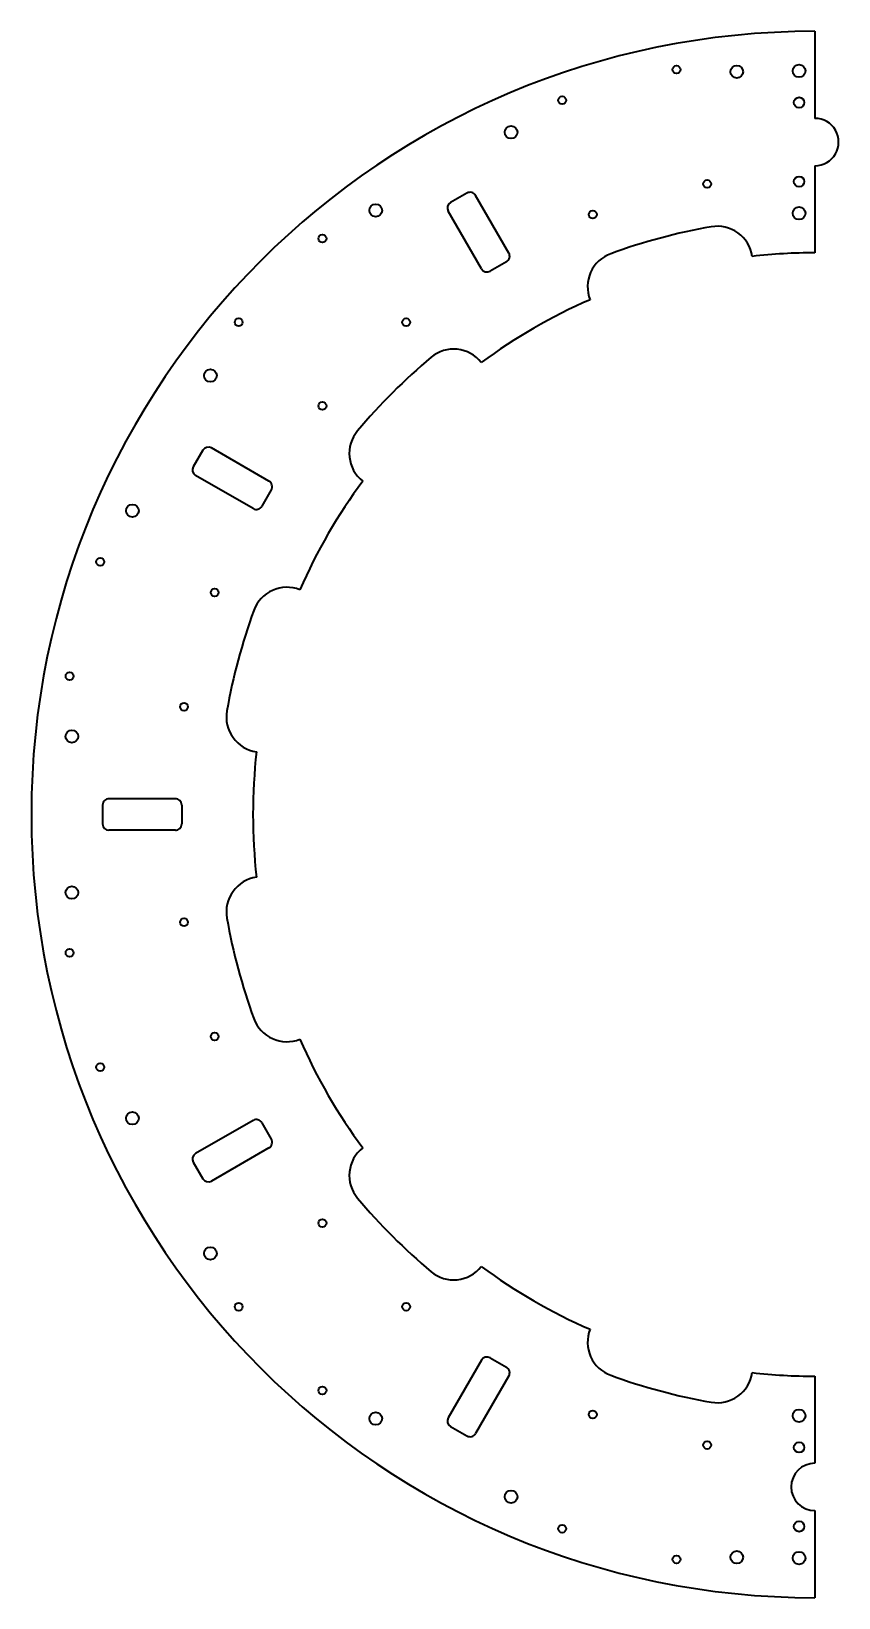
# Model space of a CAD drawing. Extents: x -22 to 232, y -99 to 396.
import ezdxf

# ---------------------------------------------------------------- set-up
doc = ezdxf.new("R2010")
doc.units = 0

msp = doc.modelspace()

# ---------------------------------------------------------------- linework, layer by layer
at = {"color": 7, "lineweight": 35}
for p, q in [((225, 396), (225, 368.5)), ((225, 353.5), (225, 326)), ((128.330124, 325.937134), (117.830124, 344.123657)), ((119.669876, 320.937134), (109.169876, 339.123657)), ((52.562866, 253.830124), (34.376328, 264.330139)), ((47.562866, 245.169876), (29.376328, 255.669876)), ((23, 153.5), (2, 153.5)), ((23, 143.5), (2, 143.5)), ((47.562866, 51.830124), (29.376328, 41.330124)), ((52.562866, 43.169876), (34.376328, 32.669876)), ((119.669876, -23.937134), (109.169876, -42.123672)), ((128.330124, -28.937134), (117.830124, -47.123672)), ((225, -29), (225, -56.5)), ((225, -71.5), (225, -99))]:
    msp.add_line(p, q, dxfattribs=at)
at = {"color": 7, "lineweight": 35, "ltscale": 0.15}
for p, q in [((115.098076, 344.855713), (109.901924, 341.855713)), ((127.598076, 323.205078), (122.401924, 320.205078)), ((31.644287, 263.598083), (28.644287, 258.401917)), ((53.294922, 251.098083), (50.294922, 245.901917)), ((0, 151.5), (0, 145.5)), ((25, 151.5), (25, 145.5)), ((50.294922, 51.098076), (53.294922, 45.901924)), ((28.644287, 38.598076), (31.644287, 33.401924)), ((122.401924, -23.205078), (127.598076, -26.205078)), ((109.901924, -44.855713), (115.098076, -47.855713))]:
    msp.add_line(p, q, dxfattribs=at)
at = {"color": 7, "lineweight": 35}
for centre, radius in [((181.282715, 383.906433), 1.25), ((200.331284, 383.207153), 2), ((220, 383.5), 2), ((145.157074, 374.226563), 1.25), ((220, 373.5), 1.65), ((129.010162, 364.096741), 2), ((190.96254, 347.780792), 1.25), ((220, 348.5), 1.65), ((86.282684, 339.428009), 2), ((154.836914, 338.100952), 1.25), ((220, 338.5), 2), ((69.436508, 330.509277), 1.25), ((42.990707, 304.063477), 1.25), ((95.882309, 304.063477), 1.25), ((34.071991, 287.217316), 2), ((69.436508, 277.617676), 1.25), ((9.403275, 244.489838), 2), ((-0.726578, 228.342926), 1.25), ((35.399048, 218.663086), 1.25), ((-10.406418, 192.217285), 1.25), ((25.719208, 182.53746), 1.25), ((-9.707169, 173.168716), 2), ((-9.707169, 123.831284), 2), ((25.719208, 114.46254), 1.25), ((-10.406418, 104.782707), 1.25), ((35.399048, 78.336914), 1.25), ((-0.726578, 68.657082), 1.25), ((9.403275, 52.510155), 2), ((69.436508, 19.382309), 1.25), ((34.071991, 9.782684), 2), ((42.990707, -7.063492), 1.25), ((95.882309, -7.063492), 1.25), ((69.436508, -33.509293), 1.25), ((220, -41.5), 2), ((86.282684, -42.428009), 2), ((154.836914, -41.100952), 1.25), ((190.96254, -50.780792), 1.25), ((220, -51.5), 1.65), ((129.010162, -67.096725), 2), ((145.157074, -77.226578), 1.25), ((220, -76.5), 1.65), ((181.282715, -86.906418), 1.25), ((200.331284, -86.207169), 2), ((220, -86.5), 2)]:
    msp.add_circle(centre, radius, dxfattribs=at)
for centre, radius, start, end in [((225, 148.5), 247.5, 90.000003, 269.999997), ((225, 361), 7.5, 269.999997, 90.000003), ((110.901924, 340.123657), 2, 120.000003, 210.000003), ((116.098076, 343.123657), 2, 30.000001, 120.000003), ((225, 148.5), 188.6, 100.000001, 109.999999), ((194.177444, 323.303375), 11.1, 8.208206, 100.000001), ((126.598076, 324.937134), 2, 299.999998, 30.000001), ((164.291428, 315.295441), 11.1, 109.999999, 201.791796), ((225, 148.5), 177.5, 90.000003, 96.416412), ((121.401924, 321.937134), 2, 210.000003, 299.999998), ((225, 148.5), 177.5, 113.583587, 126.416406), ((225, 148.5), 188.6, 130.000001, 139.999999), ((110.905197, 284.4729), 11.1, 38.208205, 130.000001), ((89.027115, 262.594788), 11.1, 139.999999, 231.79179), ((33.376328, 262.598083), 2, 60.000002, 149.999997), ((30.376328, 257.401917), 2, 149.999997, 239.999997), ((51.562866, 252.098083), 2, 329.999999, 60.000002), ((225, 148.5), 177.5, 143.583581, 156.416414), ((48.562866, 246.901917), 2, 239.999997, 329.999999), ((58.204559, 209.208572), 11.1, 68.208202, 159.999995), ((225, 148.5), 188.6, 159.999995, 169.999993), ((50.196625, 179.322556), 11.1, 169.999993, 261.791797), ((225, 148.5), 177.5, 173.583589, 186.416411), ((2, 151.5), 2, 90.000003, 180.000005), ((23, 151.5), 2, 360, 90.000003), ((2, 145.5), 2, 180.000005, 269.999997), ((23, 145.5), 2, 269.999997, 0), ((50.196625, 117.677444), 11.1, 98.208203, 190.000007), ((225, 148.5), 188.6, 190.000007, 200.000005), ((58.204559, 87.791428), 11.1, 200.000005, 291.791798), ((225, 148.5), 177.5, 203.583586, 216.416419), ((48.562866, 50.098076), 2, 30.000001, 120.000003), ((51.562866, 44.901924), 2, 299.999998, 30.000001), ((30.376328, 39.598076), 2, 120.000003, 210.000003), ((89.027115, 34.405197), 11.1, 128.20821, 220.000001), ((33.376328, 34.401924), 2, 210.000003, 299.999998), ((225, 148.5), 188.6, 220.000001, 229.999999), ((110.905197, 12.527115), 11.1, 229.999999, 321.791795), ((225, 148.5), 177.5, 233.583594, 246.416413), ((164.291428, -18.295441), 11.1, 158.208204, 250.000001), ((121.401924, -24.937134), 2, 60.000002, 149.999997), ((126.598076, -27.937134), 2, 329.999999, 60.000002), ((225, 148.5), 188.6, 250.000001, 259.999999), ((194.177444, -26.303375), 11.1, 259.999999, 351.791794), ((225, 148.5), 177.5, 263.583588, 269.999997), ((110.901924, -43.123672), 2, 149.999997, 239.999997), ((116.098076, -46.123672), 2, 239.999997, 329.999999), ((225, -64), 7.5, 90.000003, 269.999997)]:
    msp.add_arc(centre, radius, start, end, dxfattribs=at)

doc.saveas('drawing.dxf')
